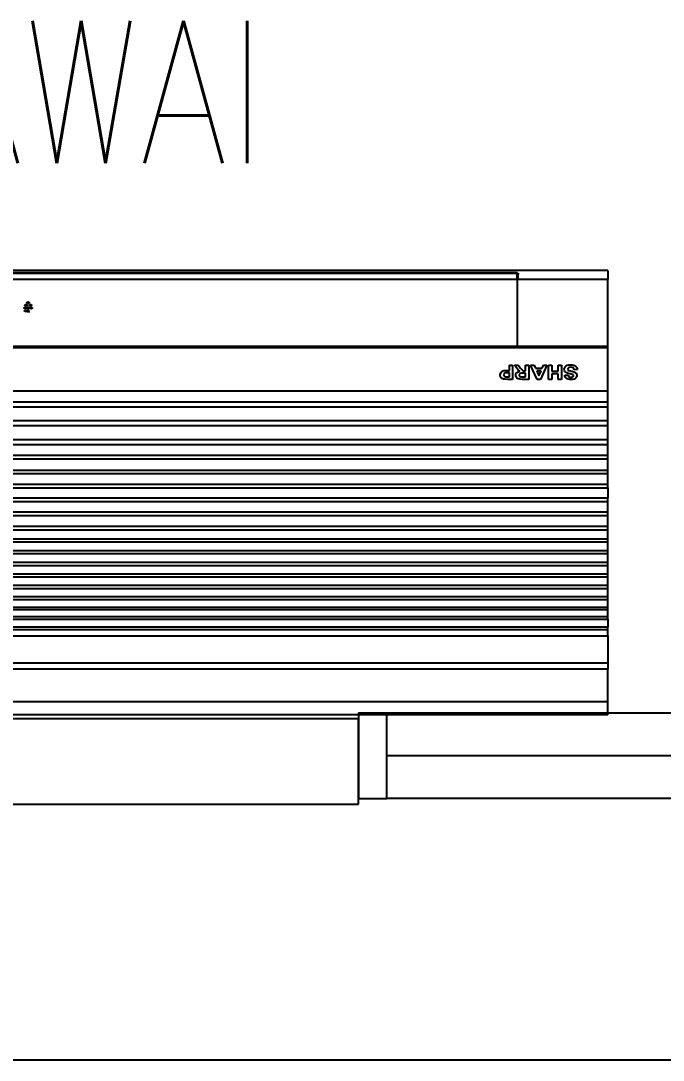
# Model space of a CAD drawing. Header units: inches. Extents: x -106706990 to 300603, y -86718466 to 1728185.
# Drawn here: x 146014 to 147143, y 19510 to 21336 of the extents above; entities that cross this region are included whole.
import ezdxf
from ezdxf.enums import TextEntityAlignment as Align

# ---------------------------------------------------------------- set-up
doc = ezdxf.new("R2010")
doc.units = ezdxf.units.IN
doc.header["$MEASUREMENT"] = 0
for name, color, linetype in [('A-ELEV3', 9, 'Continuous'), ('A-ROOMSYM', 3, 'Continuous'), ('A-WALL', 1, 'Continuous'), ('A-WIN', 9, 'Continuous'), ('Edges', 7, 'Continuous')]:
    doc.layers.add(name, color=color, linetype=linetype)
doc.styles.add('style1', font='romans.shx', dxfattribs={"height": 750})

# ---------------------------------------------------------------- blocks, each defined once
blk = doc.blocks.new('A$C04C40081')
at = {"layer": 'A-WIN', "color": 8}
for p, q in [((850, 150), (50, 150)), ((850, 75), (50, 75)), ((850, 0), (50, 0))]:
    blk.add_line(p, q, dxfattribs=at)
at = {"layer": 'A-WIN', "color": 8, "linetype": 'Continuous'}
for points in [[(50, 150), (0, 150), (0, 0), (50, 0)], [(850, 150), (900, 150), (900, 0), (850, 0)]]:
    blk.add_lwpolyline(points, close=True, dxfattribs=at)
blk = doc.blocks.new('air con')
at = {"layer": 'Edges'}
for p, q in [((71.402, 41.898), (152.402, 41.898)), ((71.402, 41.898), (71.402, 41.095)), ((71.402, 41.095), (152.402, 41.095)), ((71.402, 41.095), (71.402, 39.122)), ((71.402, 39.122), (152.402, 39.122)), ((71.402, 38.724), (71.402, 39.122)), ((152.402, 38.724), (71.402, 38.724)), ((71.402, 37.092), (71.402, 38.724)), ((71.402, 37.092), (71.402, 36.701)), ((152.402, 37.092), (71.402, 37.092)), ((152.402, 36.701), (71.402, 36.701)), ((71.402, 36.701), (71.402, 36.542)), ((152.402, 36.542), (71.402, 36.542)), ((71.402, 36.078), (71.402, 36.542)), ((152.402, 36.078), (71.402, 36.078)), ((71.402, 36.078), (71.402, 35.914)), ((152.402, 35.914), (71.402, 35.914)), ((71.402, 35.914), (71.402, 35.493)), ((71.402, 35.493), (71.402, 35.34)), ((152.402, 35.493), (71.402, 35.493)), ((152.402, 35.34), (71.402, 35.34)), ((71.402, 35.34), (71.402, 34.877)), ((152.402, 34.877), (71.402, 34.877)), ((71.402, 34.877), (71.402, 34.709)), ((152.402, 34.709), (71.402, 34.709)), ((71.402, 34.709), (71.402, 34.207)), ((152.402, 34.207), (71.402, 34.207)), ((71.402, 34.207), (71.402, 34.022)), ((71.402, 34.022), (71.402, 33.51)), ((152.402, 34.022), (71.402, 34.022)), ((152.402, 33.51), (71.402, 33.51)), ((71.402, 33.51), (71.402, 33.335)), ((152.402, 33.335), (71.402, 33.335)), ((71.402, 33.335), (71.402, 32.826)), ((152.402, 32.826), (71.402, 32.826)), ((71.402, 32.826), (71.402, 32.625)), ((152.402, 32.625), (71.402, 32.625)), ((71.402, 32.625), (71.402, 32.098)), ((152.402, 32.098), (71.402, 32.098)), ((71.402, 32.098), (71.402, 31.911)), ((152.402, 31.911), (71.402, 31.911)), ((71.402, 31.911), (71.402, 31.378)), ((152.402, 31.378), (71.402, 31.378)), ((71.402, 31.378), (71.402, 31.189)), ((152.402, 31.189), (71.402, 31.189)), ((71.402, 31.189), (71.402, 30.654)), ((152.402, 30.654), (71.402, 30.654)), ((71.402, 30.654), (71.402, 30.439)), ((152.402, 30.439), (71.402, 30.439)), ((71.402, 30.439), (71.402, 29.791)), ((152.402, 29.791), (71.402, 29.791)), ((71.402, 29.791), (71.402, 29.562)), ((71.402, 29.562), (71.402, 28.935)), ((152.402, 29.562), (71.402, 29.562)), ((152.402, 28.935), (71.402, 28.935)), ((71.402, 28.935), (71.402, 28.714)), ((152.402, 28.714), (71.402, 28.714)), ((71.402, 28.092), (71.402, 28.714)), ((152.402, 28.092), (71.402, 28.092)), ((71.402, 28.092), (71.402, 27.871)), ((71.402, 27.871), (71.402, 27.226)), ((152.402, 27.871), (71.402, 27.871)), ((152.402, 27.226), (71.402, 27.226)), ((71.402, 27.226), (71.402, 27.024)), ((71.402, 27.024), (71.402, 26.349)), ((152.402, 27.024), (71.402, 27.024)), ((152.402, 26.349), (71.402, 26.349)), ((71.402, 26.349), (71.402, 26.117)), ((152.402, 26.117), (71.402, 26.117)), ((71.402, 26.117), (71.402, 25.469)), ((152.402, 25.469), (71.402, 25.469)), ((71.402, 25.469), (71.402, 25.162)), ((152.402, 25.162), (71.402, 25.162)), ((71.402, 25.162), (71.402, 24.304)), ((152.402, 24.304), (71.402, 24.304)), ((71.402, 24.304), (71.402, 24.002)), ((152.402, 24.002), (71.402, 24.002)), ((71.402, 24.002), (71.402, 23.184)), ((71.402, 23.184), (71.402, 22.883)), ((152.402, 23.184), (71.402, 23.184)), ((152.402, 22.883), (71.402, 22.883)), ((71.402, 22.883), (71.402, 22.213)), ((152.402, 22.213), (71.402, 22.213)), ((71.402, 22.213), (71.402, 19.568)), ((73.378, 21.457), (73.448, 21.494)), ((73.448, 21.494), (73.537, 21.517)), ((73.537, 21.517), (73.642, 21.525)), ((73.642, 21.525), (73.729, 21.52)), ((73.729, 21.52), (73.804, 21.507)), ((73.804, 21.507), (73.868, 21.484)), ((73.868, 21.484), (73.921, 21.453)), ((74.215, 20.639), (74.215, 21.51)), ((74.215, 21.51), (74.413, 21.51)), ((74.413, 21.51), (74.413, 21.167)), ((74.802, 21.167), (74.802, 21.51)), ((74.802, 21.51), (75.001, 21.51)), ((75.001, 21.51), (75.001, 20.639)), ((75.106, 20.639), (75.489, 21.51)), ((75.489, 21.51), (75.699, 21.51)), ((75.699, 21.51), (76.093, 20.639)), ((76.199, 20.639), (76.199, 21.51)), ((76.199, 21.51), (76.616, 21.51)), ((76.616, 21.51), (76.752, 21.504)), ((76.752, 21.504), (76.845, 21.486)), ((76.845, 21.486), (76.91, 21.454)), ((77.19, 20.639), (77.19, 21.51)), ((77.19, 21.51), (77.508, 21.51)), ((77.508, 21.51), (77.658, 21.506)), ((77.658, 21.506), (77.744, 21.497)), ((77.744, 21.497), (77.822, 21.465)), ((73.247, 20.922), (73.441, 20.939)), ((73.262, 20.853), (73.247, 20.922)), ((73.287, 20.793), (73.262, 20.853)), ((73.283, 21.282), (73.294, 21.346)), ((73.289, 21.232), (73.283, 21.282)), ((73.306, 21.186), (73.289, 21.232)), ((73.294, 21.346), (73.326, 21.406)), ((73.334, 21.144), (73.306, 21.186)), ((73.326, 21.406), (73.378, 21.457)), ((73.374, 21.106), (73.334, 21.144)), ((73.412, 21.082), (73.374, 21.106)), ((73.462, 21.059), (73.412, 21.082)), ((73.441, 20.939), (73.467, 20.864)), ((73.598, 21.02), (73.462, 21.059)), ((73.467, 20.864), (73.511, 20.812)), ((73.481, 21.324), (73.473, 21.293)), ((73.473, 21.293), (73.48, 21.265)), ((73.48, 21.265), (73.502, 21.241)), ((73.504, 21.347), (73.481, 21.324)), ((73.502, 21.241), (73.567, 21.212)), ((73.563, 21.371), (73.504, 21.347)), ((73.64, 21.379), (73.563, 21.371)), ((73.567, 21.212), (73.685, 21.182)), ((73.757, 20.982), (73.598, 21.02)), ((73.713, 21.372), (73.64, 21.379)), ((73.685, 21.182), (73.811, 21.152)), ((73.766, 21.35), (73.713, 21.372)), ((73.8, 20.965), (73.757, 20.982)), ((73.8, 21.311), (73.766, 21.35)), ((73.82, 21.253), (73.8, 21.311)), ((73.828, 20.944), (73.8, 20.965)), ((73.8, 20.808), (73.836, 20.847)), ((73.811, 21.152), (73.899, 21.12)), ((74.019, 21.261), (73.82, 21.253)), ((73.843, 20.92), (73.828, 20.944)), ((73.836, 20.847), (73.848, 20.892)), ((73.848, 20.892), (73.843, 20.92)), ((73.899, 21.12), (73.961, 21.081)), ((73.921, 21.453), (73.962, 21.414)), ((73.961, 21.081), (74.008, 21.031)), ((73.962, 21.414), (73.992, 21.369)), ((73.992, 21.369), (74.011, 21.318)), ((74.008, 21.031), (74.037, 20.968)), ((74.011, 21.318), (74.019, 21.261)), ((74.047, 20.892), (74.035, 20.82)), ((74.037, 20.968), (74.047, 20.892)), ((74.413, 21.167), (74.802, 21.167)), ((74.802, 21.02), (74.413, 21.02)), ((74.413, 21.02), (74.413, 20.639)), ((74.802, 20.639), (74.802, 21.02)), ((75.592, 21.306), (75.459, 20.983)), ((75.459, 20.983), (75.727, 20.983)), ((75.727, 20.983), (75.592, 21.306)), ((76.552, 21.362), (76.397, 21.362)), ((76.397, 21.362), (76.397, 21.141)), ((76.397, 21.141), (76.544, 21.141)), ((76.437, 21.002), (76.397, 21.002)), ((76.397, 21.002), (76.397, 20.639)), ((76.496, 21), (76.437, 21.002)), ((76.537, 20.993), (76.496, 21)), ((76.568, 20.979), (76.537, 20.993)), ((76.544, 21.141), (76.66, 21.144)), ((76.697, 21.359), (76.552, 21.362)), ((76.597, 20.956), (76.568, 20.979)), ((76.702, 20.828), (76.597, 20.956)), ((76.66, 21.144), (76.722, 21.152)), ((76.74, 21.347), (76.697, 21.359)), ((76.722, 21.152), (76.754, 21.167)), ((76.772, 21.325), (76.74, 21.347)), ((76.804, 21.034), (76.743, 21.023)), ((76.743, 21.023), (76.802, 20.988)), ((76.754, 21.167), (76.778, 21.189)), ((76.791, 21.294), (76.772, 21.325)), ((76.778, 21.189), (76.793, 21.218)), ((76.798, 21.254), (76.791, 21.294)), ((76.793, 21.218), (76.798, 21.254)), ((76.802, 20.988), (76.849, 20.95)), ((76.856, 21.052), (76.804, 21.034)), ((76.849, 20.95), (76.899, 20.895)), ((76.901, 21.075), (76.856, 21.052)), ((76.899, 20.895), (76.962, 20.809)), ((76.938, 21.104), (76.901, 21.075)), ((76.91, 21.454), (76.96, 21.403)), ((76.966, 21.138), (76.938, 21.104)), ((76.96, 21.403), (76.992, 21.338)), ((76.986, 21.176), (76.966, 21.138)), ((76.999, 21.219), (76.986, 21.176)), ((76.992, 21.338), (77.003, 21.266)), ((77.003, 21.266), (76.999, 21.219)), ((77.388, 21.362), (77.388, 21.115)), ((77.484, 21.362), (77.388, 21.362)), ((77.388, 21.115), (77.497, 21.115)), ((77.518, 20.967), (77.388, 20.967)), ((77.388, 20.967), (77.388, 20.639)), ((77.627, 21.356), (77.484, 21.362)), ((77.497, 21.115), (77.595, 21.119)), ((77.637, 20.97), (77.518, 20.967)), ((77.595, 21.119), (77.654, 21.129)), ((77.671, 21.343), (77.627, 21.356)), ((77.724, 20.98), (77.637, 20.97)), ((77.654, 21.129), (77.689, 21.146)), ((77.707, 21.318), (77.671, 21.343)), ((77.689, 21.146), (77.716, 21.172)), ((77.731, 21.283), (77.707, 21.318)), ((77.716, 21.172), (77.733, 21.203)), ((77.776, 20.995), (77.724, 20.98)), ((77.738, 21.239), (77.731, 21.283)), ((77.733, 21.203), (77.738, 21.239)), ((77.827, 21.021), (77.776, 20.995)), ((77.822, 21.465), (77.886, 21.411)), ((77.873, 21.058), (77.827, 21.021)), ((77.91, 21.107), (77.873, 21.058)), ((77.886, 21.411), (77.911, 21.376)), ((77.935, 21.168), (77.91, 21.107)), ((77.911, 21.376), (77.929, 21.336)), ((77.929, 21.336), (77.939, 21.291)), ((77.943, 21.242), (77.935, 21.168)), ((77.939, 21.291), (77.943, 21.242)), ((73.322, 20.742), (73.287, 20.793)), ((73.367, 20.7), (73.322, 20.742)), ((73.422, 20.666), (73.367, 20.7)), ((73.488, 20.642), (73.422, 20.666)), ((73.565, 20.628), (73.488, 20.642)), ((73.511, 20.812), (73.574, 20.782)), ((73.653, 20.623), (73.565, 20.628)), ((73.574, 20.782), (73.655, 20.772)), ((73.771, 20.631), (73.653, 20.623)), ((73.655, 20.772), (73.739, 20.781)), ((73.739, 20.781), (73.8, 20.808)), ((73.867, 20.655), (73.771, 20.631)), ((73.943, 20.695), (73.867, 20.655)), ((74, 20.752), (73.943, 20.695)), ((74.035, 20.82), (74, 20.752)), ((74.413, 20.639), (74.215, 20.639)), ((75.001, 20.639), (74.802, 20.639)), ((75.317, 20.639), (75.106, 20.639)), ((75.398, 20.837), (75.317, 20.639)), ((75.791, 20.837), (75.398, 20.837)), ((75.877, 20.639), (75.791, 20.837)), ((76.093, 20.639), (75.877, 20.639)), ((76.397, 20.639), (76.199, 20.639)), ((76.845, 20.639), (76.702, 20.828)), ((77.082, 20.639), (76.845, 20.639)), ((76.962, 20.809), (77.082, 20.639)), ((77.388, 20.639), (77.19, 20.639)), ((152.402, 19.568), (71.402, 19.568)), ((71.402, 19.568), (71.402, 19.493)), ((152.402, 19.493), (71.402, 19.493)), ((71.402, 19.493), (71.402, 15.42)), ((76.921, 15.42), (76.921, 19.493)), ((76.921, 18.47), (76.921, 18.812)), ((76.921, 18.133), (76.921, 18.47)), ((76.921, 17.803), (76.921, 18.133)), ((76.921, 17.48), (76.921, 17.803)), ((76.921, 17.163), (76.921, 17.48)), ((76.921, 16.853), (76.921, 17.163)), ((106.392, 17.174), (106.394, 17.184)), ((106.395, 17.161), (106.392, 17.174)), ((106.394, 17.184), (106.395, 17.187)), ((106.395, 17.187), (106.401, 17.199)), ((106.401, 17.149), (106.395, 17.161)), ((106.401, 17.199), (106.412, 17.209)), ((106.412, 17.139), (106.401, 17.149)), ((106.412, 17.209), (106.427, 17.217)), ((106.427, 17.131), (106.412, 17.139)), ((106.427, 17.217), (106.443, 17.222)), ((106.443, 17.126), (106.427, 17.131)), ((106.443, 17.222), (106.461, 17.224)), ((106.461, 17.124), (106.443, 17.126)), ((106.445, 17.044), (106.459, 17.051)), ((106.459, 17.051), (106.475, 17.056)), ((106.461, 17.224), (106.479, 17.222)), ((106.479, 17.126), (106.461, 17.124)), ((106.475, 17.056), (106.493, 17.058)), ((106.479, 17.222), (106.495, 17.217)), ((106.495, 17.131), (106.479, 17.126)), ((106.493, 17.058), (106.511, 17.056)), ((106.495, 17.217), (106.51, 17.209)), ((106.51, 17.139), (106.495, 17.131)), ((106.51, 17.209), (106.521, 17.199)), ((106.521, 17.149), (106.51, 17.139)), ((106.511, 17.056), (106.528, 17.051)), ((106.521, 17.199), (106.527, 17.187)), ((106.527, 17.161), (106.521, 17.149)), ((106.527, 17.187), (106.528, 17.184)), ((106.53, 17.174), (106.527, 17.161)), ((106.528, 17.184), (106.53, 17.174)), ((106.528, 17.051), (106.542, 17.044)), ((106.563, 17.174), (106.565, 17.184)), ((106.566, 17.161), (106.563, 17.174)), ((106.565, 17.184), (106.566, 17.187)), ((106.566, 17.187), (106.572, 17.199)), ((106.572, 17.149), (106.566, 17.161)), ((106.572, 17.199), (106.583, 17.209)), ((106.583, 17.139), (106.572, 17.149)), ((106.581, 17.368), (106.616, 17.445)), ((106.626, 17.296), (106.581, 17.368)), ((106.583, 17.209), (106.598, 17.217)), ((106.598, 17.131), (106.583, 17.139)), ((106.598, 17.217), (106.614, 17.222)), ((106.614, 17.126), (106.598, 17.131)), ((106.614, 17.222), (106.632, 17.224)), ((106.632, 17.124), (106.614, 17.126)), ((106.616, 17.445), (106.65, 17.368)), ((106.626, 17.296), (106.616, 17.445)), ((106.65, 17.368), (106.626, 17.296)), ((106.632, 17.224), (106.65, 17.222)), ((106.65, 17.126), (106.632, 17.124)), ((106.65, 17.222), (106.666, 17.217)), ((106.666, 17.131), (106.65, 17.126)), ((106.666, 17.217), (106.681, 17.209)), ((106.681, 17.139), (106.666, 17.131)), ((106.681, 17.209), (106.692, 17.199)), ((106.692, 17.149), (106.681, 17.139)), ((106.692, 17.199), (106.698, 17.187)), ((106.698, 17.161), (106.692, 17.149)), ((106.695, 17.356), (106.696, 17.363)), ((106.696, 17.347), (106.695, 17.356)), ((106.696, 17.363), (106.699, 17.371)), ((106.699, 17.339), (106.696, 17.347)), ((106.698, 17.187), (106.699, 17.184)), ((106.701, 17.174), (106.698, 17.161)), ((106.699, 17.371), (106.705, 17.377)), ((106.705, 17.333), (106.699, 17.339)), ((106.699, 17.184), (106.701, 17.174)), ((106.705, 17.377), (106.712, 17.382)), ((106.713, 17.328), (106.705, 17.333)), ((106.712, 17.382), (106.721, 17.384)), ((106.722, 17.326), (106.713, 17.328)), ((106.715, 17.363), (106.714, 17.355)), ((106.714, 17.355), (106.715, 17.347)), ((106.717, 17.366), (106.715, 17.363)), ((106.715, 17.347), (106.717, 17.344)), ((106.715, 17.044), (106.729, 17.051)), ((106.719, 17.368), (106.717, 17.366)), ((106.717, 17.344), (106.719, 17.342)), ((106.725, 17.372), (106.719, 17.368)), ((106.719, 17.342), (106.725, 17.338)), ((106.721, 17.384), (106.731, 17.385)), ((106.731, 17.325), (106.722, 17.326)), ((106.731, 17.373), (106.725, 17.372)), ((106.725, 17.338), (106.731, 17.337)), ((106.729, 17.051), (106.745, 17.056)), ((106.731, 17.385), (106.739, 17.385)), ((106.735, 17.373), (106.731, 17.373)), ((106.731, 17.337), (106.735, 17.338)), ((106.739, 17.325), (106.731, 17.325)), ((106.738, 17.372), (106.735, 17.373)), ((106.735, 17.338), (106.738, 17.338)), ((106.744, 17.368), (106.738, 17.372)), ((106.738, 17.338), (106.744, 17.342)), ((106.739, 17.385), (106.746, 17.383)), ((106.746, 17.327), (106.739, 17.325)), ((106.741, 17.174), (106.742, 17.184)), ((106.743, 17.161), (106.741, 17.174)), ((106.742, 17.184), (106.743, 17.187)), ((106.743, 17.187), (106.75, 17.199)), ((106.75, 17.149), (106.743, 17.161)), ((106.746, 17.366), (106.744, 17.368)), ((106.744, 17.342), (106.746, 17.344)), ((106.745, 17.056), (106.763, 17.058)), ((106.746, 17.383), (106.752, 17.381)), ((106.747, 17.363), (106.746, 17.366)), ((106.746, 17.344), (106.747, 17.347)), ((106.752, 17.33), (106.746, 17.327)), ((106.749, 17.355), (106.747, 17.363)), ((106.747, 17.347), (106.749, 17.355)), ((106.75, 17.199), (106.761, 17.209)), ((106.761, 17.139), (106.75, 17.149)), ((106.752, 17.381), (106.758, 17.377)), ((106.758, 17.333), (106.752, 17.33)), ((106.758, 17.377), (106.762, 17.372)), ((106.762, 17.338), (106.758, 17.333)), ((106.761, 17.209), (106.775, 17.217)), ((106.775, 17.131), (106.761, 17.139)), ((106.762, 17.372), (106.766, 17.367)), ((106.766, 17.343), (106.762, 17.338)), ((106.763, 17.058), (106.781, 17.056)), ((106.766, 17.367), (106.767, 17.361)), ((106.767, 17.349), (106.766, 17.343)), ((106.767, 17.361), (106.768, 17.355)), ((106.768, 17.355), (106.767, 17.349)), ((106.775, 17.217), (106.792, 17.222)), ((106.792, 17.126), (106.775, 17.131)), ((106.781, 17.056), (106.798, 17.051)), ((106.783, 17.326), (106.783, 17.384)), ((106.783, 17.384), (106.8, 17.384)), ((106.802, 17.326), (106.783, 17.326)), ((106.792, 17.222), (106.809, 17.224)), ((106.809, 17.124), (106.792, 17.126)), ((106.798, 17.051), (106.812, 17.044)), ((106.8, 17.384), (106.8, 17.376)), ((106.8, 17.376), (106.805, 17.38)), ((106.803, 17.366), (106.802, 17.361)), ((106.802, 17.361), (106.802, 17.352)), ((106.802, 17.352), (106.802, 17.326)), ((106.805, 17.369), (106.803, 17.366)), ((106.805, 17.38), (106.811, 17.383)), ((106.808, 17.371), (106.805, 17.369)), ((106.813, 17.373), (106.808, 17.371)), ((106.809, 17.224), (106.827, 17.222)), ((106.827, 17.126), (106.809, 17.124)), ((106.811, 17.383), (106.817, 17.385)), ((106.817, 17.374), (106.813, 17.373)), ((106.817, 17.385), (106.824, 17.385)), ((106.821, 17.373), (106.817, 17.374)), ((106.824, 17.372), (106.821, 17.373)), ((106.824, 17.385), (106.83, 17.385)), ((106.826, 17.37), (106.824, 17.372)), ((106.828, 17.368), (106.826, 17.37)), ((106.827, 17.222), (106.844, 17.217)), ((106.844, 17.131), (106.827, 17.126)), ((106.829, 17.363), (106.828, 17.368)), ((106.829, 17.356), (106.829, 17.363)), ((106.829, 17.326), (106.829, 17.356)), ((106.848, 17.326), (106.829, 17.326)), ((106.83, 17.385), (106.835, 17.384)), ((106.835, 17.384), (106.84, 17.381)), ((106.84, 17.381), (106.843, 17.379)), ((106.843, 17.379), (106.845, 17.376)), ((106.844, 17.217), (106.858, 17.209)), ((106.858, 17.139), (106.844, 17.131)), ((106.845, 17.376), (106.847, 17.372)), ((106.847, 17.372), (106.848, 17.362)), ((106.848, 17.362), (106.848, 17.326)), ((106.858, 17.209), (106.869, 17.199)), ((106.869, 17.149), (106.858, 17.139)), ((106.869, 17.199), (106.876, 17.187)), ((106.876, 17.161), (106.869, 17.149)), ((106.876, 17.187), (106.876, 17.184)), ((106.876, 17.184), (106.878, 17.174)), ((106.878, 17.174), (106.876, 17.161)), ((76.921, 16.551), (76.921, 16.853)), ((76.921, 16.256), (76.921, 16.551)), ((106.424, 17.008), (106.427, 17.021)), ((106.427, 16.995), (106.424, 17.008)), ((106.427, 17.021), (106.434, 17.033)), ((106.434, 16.983), (106.427, 16.995)), ((106.434, 17.033), (106.445, 17.044)), ((106.445, 16.973), (106.434, 16.983)), ((106.459, 16.965), (106.445, 16.973)), ((106.475, 16.96), (106.459, 16.965)), ((106.493, 16.958), (106.475, 16.96)), ((106.511, 16.96), (106.493, 16.958)), ((106.528, 16.965), (106.511, 16.96)), ((106.542, 16.973), (106.528, 16.965)), ((106.542, 17.044), (106.553, 17.033)), ((106.553, 16.983), (106.542, 16.973)), ((106.553, 17.033), (106.56, 17.021)), ((106.56, 16.995), (106.553, 16.983)), ((106.56, 17.021), (106.562, 17.008)), ((106.562, 17.008), (106.56, 16.995)), ((106.57, 16.853), (106.573, 16.866)), ((106.573, 16.84), (106.57, 16.853)), ((106.573, 16.866), (106.58, 16.878)), ((106.58, 16.828), (106.573, 16.84)), ((106.58, 16.878), (106.591, 16.889)), ((106.591, 16.818), (106.58, 16.828)), ((106.591, 16.889), (106.605, 16.897)), ((106.605, 16.81), (106.591, 16.818)), ((106.605, 16.897), (106.621, 16.902)), ((106.621, 16.805), (106.605, 16.81)), ((106.621, 16.902), (106.639, 16.903)), ((106.639, 16.803), (106.621, 16.805)), ((106.639, 16.903), (106.657, 16.902)), ((106.657, 16.805), (106.639, 16.803)), ((106.657, 16.902), (106.674, 16.897)), ((106.674, 16.81), (106.657, 16.805)), ((106.674, 16.897), (106.688, 16.889)), ((106.688, 16.818), (106.674, 16.81)), ((106.688, 16.889), (106.699, 16.878)), ((106.699, 16.828), (106.688, 16.818)), ((106.694, 17.008), (106.697, 17.021)), ((106.697, 16.995), (106.694, 17.008)), ((106.697, 17.021), (106.704, 17.033)), ((106.704, 16.983), (106.697, 16.995)), ((106.699, 16.878), (106.706, 16.866)), ((106.706, 16.84), (106.699, 16.828)), ((106.704, 17.033), (106.715, 17.044)), ((106.715, 16.973), (106.704, 16.983)), ((106.706, 16.866), (106.708, 16.853)), ((106.708, 16.853), (106.706, 16.84)), ((106.729, 16.965), (106.715, 16.973)), ((106.745, 16.96), (106.729, 16.965)), ((106.763, 16.958), (106.745, 16.96)), ((106.781, 16.96), (106.763, 16.958)), ((106.798, 16.965), (106.781, 16.96)), ((106.812, 16.973), (106.798, 16.965)), ((106.812, 17.044), (106.823, 17.033)), ((106.823, 16.983), (106.812, 16.973)), ((106.823, 17.033), (106.83, 17.021)), ((106.83, 16.995), (106.823, 16.983)), ((106.83, 17.021), (106.832, 17.008)), ((106.832, 17.008), (106.83, 16.995)), ((76.921, 15.969), (76.921, 16.256)), ((76.921, 15.69), (76.921, 15.969)), ((76.855, 15.42), (71.402, 15.42)), ((71.402, 14.898), (71.402, 15.42)), ((76.921, 15.42), (76.855, 15.42)), ((76.855, 15.42), (76.855, 15.142)), ((76.921, 15.42), (76.921, 15.69)), ((76.921, 15.42), (76.921, 15.142)), ((146.421, 15.42), (76.921, 15.42)), ((71.402, 14.898), (152.402, 14.898)), ((76.921, 15.142), (76.855, 15.142)), ((76.855, 15.051), (76.855, 15.142)), ((76.921, 15.051), (76.855, 15.051)), ((76.921, 15.142), (76.921, 15.051)), ((146.421, 15.051), (76.921, 15.051)), ((76.921, 15.051), (76.921, 15.012)), ((146.421, 15.012), (76.921, 15.012))]:
    blk.add_line(p, q, dxfattribs=at)

msp = doc.modelspace()

# ---------------------------------------------------------------- linework, layer by layer
at = {"layer": 'A-ELEV3', "color": 8}
msp.add_line((147357.8, 19510), (143457.8, 19510), dxfattribs=at)
at = {"layer": 'A-WALL', "color": 8, "linetype": 'Continuous', "ltscale": 900}
for p, q in [((146607.8, 20109.7), (144207.8, 20109.7)), ((146607.8, 19959.7), (146607.8, 20109.7)), ((144207.8, 19959.7), (146607.8, 19959.7))]:
    msp.add_line(p, q, dxfattribs=at)

# ---------------------------------------------------------------- block references
at = {"xscale": 28.92590521224616, "yscale": 28.92590521224616, "zscale": 28.92590521224616, "rotation": 180}
msp.add_blockref('air con', (149111.5, 21328.6), dxfattribs=at)
at = {"layer": 'A-WIN', "color": 8}
msp.add_blockref('A$C04C40081', (146607.5, 19969.8), dxfattribs=at)

# ---------------------------------------------------------------- texts
at = {"layer": 'A-ROOMSYM', "color": 8, "style": 'style1', "width": 0.8}
msp.add_text('PEGAWAI', height=250, dxfattribs=at).set_placement((145893.2, 21086.5), align=Align.CENTER)

doc.saveas('drawing.dxf')
